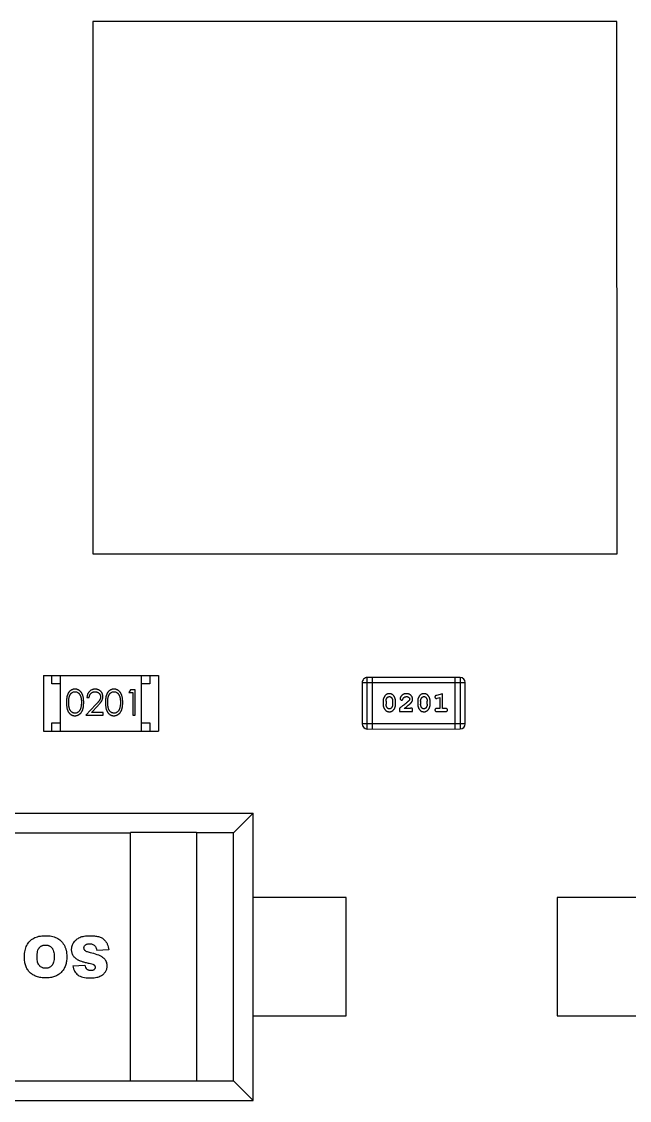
# Model space of a CAD drawing. Header units: millimetres. Extents: x 0 to 297, y 0 to 210.
# Drawn here: x 209.19 to 212.79, y 86.67 to 93.05 of the extents above; entities that cross this region are included whole.
import ezdxf

# ---------------------------------------------------------------- set-up
doc = ezdxf.new("R2010")
doc.units = ezdxf.units.MM
doc.layers.get('0').update_dxf_attribs({"linetype": 'CONTINUOUS'})

msp = doc.modelspace()

# ---------------------------------------------------------------- linework, layer by layer
at = {"color": 7, "linetype": 'Continuous'}
for p, q in [((212.7153, 93.0536), (209.6153, 93.0532)), ((209.6153, 93.0532), (209.6157, 89.9032)), ((212.7157, 89.9036), (212.7153, 93.0536)), ((209.6157, 89.9032), (212.7157, 89.9036)), ((209.3227, 89.1831), (210.0027, 89.1831)), ((209.3227, 89.1831), (209.3227, 88.8531)), ((209.3727, 89.1331), (209.3727, 89.1831)), ((209.4227, 88.8531), (209.4227, 89.1831)), ((209.9027, 88.8531), (209.9027, 89.1831)), ((209.9527, 89.1831), (209.9527, 89.1331)), ((210.0027, 89.1831), (210.0027, 88.8531)), ((211.7872, 89.171), (211.2385, 89.1709)), ((211.2386, 88.8661), (211.2385, 89.1709)), ((211.269, 88.8661), (211.269, 89.1709)), ((211.7567, 89.171), (211.7567, 88.8662)), ((211.7872, 89.171), (211.7872, 88.8662)), ((209.4227, 89.1331), (209.3727, 89.1331)), ((209.8368, 89.0984), (209.828, 89.083)), ((209.8645, 89.0984), (209.8368, 89.0984)), ((209.8645, 88.9484), (209.8645, 89.0984)), ((209.9527, 89.1331), (209.9027, 89.1331)), ((211.208, 89.1404), (211.8176, 89.1405)), ((211.208, 89.1404), (211.2081, 88.8966)), ((211.8177, 88.8967), (211.8176, 89.1405)), ((209.5799, 89.0522), (209.5934, 89.0522)), ((209.828, 89.083), (209.8511, 89.083)), ((209.8511, 89.083), (209.8511, 88.9484)), ((211.3319, 89.0305), (211.3319, 89.0128)), ((211.3492, 89.0303), (211.3492, 89.0131)), ((211.3886, 89.0131), (211.3886, 89.0303)), ((211.4059, 89.0128), (211.4059, 89.0305)), ((211.5365, 89.0306), (211.5365, 89.0128)), ((211.5538, 89.0303), (211.5538, 89.0131)), ((211.5931, 89.0131), (211.5931, 89.0303)), ((211.6104, 89.0128), (211.6104, 89.0306)), ((211.6843, 89.0752), (211.6477, 89.0653)), ((211.652, 89.0479), (211.667, 89.0521)), ((211.667, 89.0521), (211.667, 88.9871)), ((211.6843, 88.9871), (211.6843, 89.0752)), ((209.6323, 89.0105), (209.5742, 88.9484)), ((209.6063, 88.9638), (209.6438, 89.0038)), ((209.6761, 88.9638), (209.6063, 88.9638)), ((209.6761, 88.9484), (209.6761, 88.9638)), ((211.4295, 88.9886), (211.4295, 88.9698)), ((211.4295, 88.9698), (211.5066, 88.9698)), ((211.4924, 88.9871), (211.4562, 88.9871)), ((211.5066, 88.9698), (211.5066, 88.9776)), ((211.667, 88.9871), (211.6497, 88.9871)), ((211.6497, 88.9698), (211.7016, 88.9698)), ((211.7016, 88.9871), (211.6843, 88.9871)), ((209.3727, 88.9031), (209.4227, 88.9031)), ((209.3727, 88.8531), (209.3727, 88.9031)), ((209.5742, 88.9484), (209.6761, 88.9484)), ((209.8511, 88.9484), (209.8645, 88.9484)), ((209.9027, 88.9031), (209.9527, 88.9031)), ((209.9527, 88.9031), (209.9527, 88.8531)), ((211.8177, 88.8967), (211.2081, 88.8966)), ((209.3227, 88.8531), (210.0027, 88.8531)), ((211.2386, 88.8661), (211.7872, 88.8662)), ((207.8625, 88.3675), (210.5625, 88.3678)), ((210.4471, 88.2522), (210.5625, 88.3677)), ((210.5627, 86.6679), (210.5625, 88.3678)), ((207.9779, 88.2519), (209.8378, 88.2522)), ((210.2287, 88.2528), (209.8378, 88.2528)), ((209.838, 86.7832), (209.8378, 88.2522)), ((210.4471, 88.2522), (210.2287, 88.2522)), ((210.2287, 88.2522), (210.2289, 86.7833)), ((210.4473, 86.7833), (210.4471, 88.2522)), ((211.1126, 87.868), (210.5626, 87.8679)), ((211.1126, 87.168), (211.1126, 87.868)), ((212.8626, 87.8682), (212.3626, 87.8681)), ((212.3626, 87.8681), (212.3626, 87.1681)), ((209.7087, 87.5586), (209.6376, 87.5542)), ((209.4973, 87.4648), (209.5677, 87.469)), ((210.5626, 87.1679), (211.1126, 87.168)), ((212.3626, 87.1681), (212.8626, 87.1682)), ((207.9781, 86.783), (210.4473, 86.7833)), ((210.4473, 86.7833), (210.5627, 86.6679)), ((207.8627, 86.6676), (210.5627, 86.6679))]:
    msp.add_line(p, q, dxfattribs=at)
for centre, start, end in [((211.2385, 89.1404), 90.00738, 180.00738), ((211.7872, 89.1405), 0.00738, 90.00738), ((211.2386, 88.8966), 180.00738, 270.00738), ((211.7872, 88.8967), 270.00738, 0.00738)]:
    msp.add_arc(centre, 0.0305, start, end, dxfattribs=at)
for points, knots in [([(209.5089, 89.1022), (209.5077, 89.1022), (209.5054, 89.1021), (209.5019, 89.1017), (209.4986, 89.1011), (209.4953, 89.1001), (209.4921, 89.099), (209.4889, 89.0975), (209.4859, 89.0958), (209.483, 89.0939), (209.4802, 89.0916), (209.4775, 89.0892), (209.475, 89.0865), (209.4727, 89.0835), (209.4706, 89.0803), (209.4685, 89.0769), (209.4667, 89.0731), (209.465, 89.0692), (209.4635, 89.0649), (209.4623, 89.0602), (209.4611, 89.0551), (209.4603, 89.0495), (209.4596, 89.0436), (209.4591, 89.0372), (209.4588, 89.0304), (209.4588, 89.0257), (209.4588, 89.0233)], [0, 0, 0, 0, 0.033742, 0.066533, 0.099153, 0.13154, 0.164087, 0.196563, 0.229707, 0.263315, 0.297504, 0.331686, 0.366482, 0.4021, 0.438958, 0.476748, 0.515985, 0.556589, 0.599519, 0.645765, 0.695487, 0.748721, 0.805687, 0.866754, 0.931405, 1, 1, 1, 1]), ([(209.4722, 89.0234), (209.4722, 89.0254), (209.4722, 89.0293), (209.4725, 89.0349), (209.4728, 89.0402), (209.4734, 89.0451), (209.474, 89.0497), (209.4748, 89.0538), (209.4757, 89.0575), (209.4768, 89.061), (209.478, 89.0641), (209.4794, 89.067), (209.4809, 89.0697), (209.4825, 89.0722), (209.4843, 89.0745), (209.4861, 89.0766), (209.4882, 89.0786), (209.491, 89.0808), (209.4948, 89.0832), (209.4995, 89.0853), (209.5044, 89.0866), (209.5077, 89.0867), (209.5094, 89.0868)], [0, 0, 0, 0, 0.073302, 0.142286, 0.206253, 0.266017, 0.321612, 0.372532, 0.419497, 0.462398, 0.502825, 0.541489, 0.579034, 0.615143, 0.650298, 0.684912, 0.718701, 0.752189, 0.817245, 0.879117, 0.939613, 1, 1, 1, 1]), ([(209.5607, 89.0233), (209.5607, 89.0256), (209.5606, 89.0301), (209.5603, 89.0367), (209.5598, 89.0429), (209.559, 89.0487), (209.5581, 89.0542), (209.5569, 89.0593), (209.5555, 89.0641), (209.5539, 89.0685), (209.5521, 89.0726), (209.5502, 89.0764), (209.5481, 89.08), (209.5458, 89.0833), (209.5434, 89.0863), (209.5408, 89.0891), (209.5381, 89.0916), (209.5352, 89.0938), (209.5323, 89.0958), (209.5292, 89.0975), (209.526, 89.099), (209.5227, 89.1001), (209.5194, 89.1011), (209.516, 89.1017), (209.5125, 89.1021), (209.5101, 89.1022), (209.5089, 89.1022)], [0, 0, 0, 0, 0.065278, 0.127205, 0.186168, 0.241675, 0.294115, 0.343609, 0.390387, 0.434463, 0.476646, 0.517002, 0.555936, 0.593716, 0.630057, 0.665601, 0.700745, 0.734917, 0.768681, 0.802087, 0.834849, 0.867433, 0.900138, 0.932806, 0.966212, 1, 1, 1, 1]), ([(209.5094, 89.0868), (209.511, 89.0867), (209.5143, 89.0866), (209.5191, 89.0853), (209.5238, 89.0832), (209.5275, 89.0808), (209.5304, 89.0786), (209.5325, 89.0765), (209.5344, 89.0743), (209.5362, 89.0718), (209.5379, 89.0691), (209.5395, 89.0662), (209.5409, 89.063), (209.5422, 89.0596), (209.5434, 89.0559), (209.5445, 89.052), (209.5453, 89.0478), (209.546, 89.0434), (209.5465, 89.0388), (209.547, 89.0339), (209.5472, 89.0287), (209.5472, 89.0252), (209.5472, 89.0234)], [0, 0, 0, 0, 0.059689, 0.119507, 0.181075, 0.246162, 0.279894, 0.314468, 0.350403, 0.387474, 0.426147, 0.466624, 0.508745, 0.553328, 0.600058, 0.649177, 0.700552, 0.754894, 0.811825, 0.871514, 0.934319, 1, 1, 1, 1]), ([(209.6288, 89.1022), (209.6272, 89.1022), (209.6239, 89.1021), (209.619, 89.1014), (209.6144, 89.1003), (209.61, 89.0988), (209.6058, 89.0968), (209.6017, 89.0944), (209.5979, 89.0915), (209.5944, 89.0882), (209.5911, 89.0846), (209.5882, 89.0807), (209.5858, 89.0765), (209.5838, 89.0721), (209.5821, 89.0675), (209.581, 89.0626), (209.5802, 89.0575), (209.58, 89.054), (209.5799, 89.0522)], [0, 0, 0, 0, 0.06445, 0.126725, 0.187421, 0.247417, 0.306749, 0.366595, 0.427749, 0.490235, 0.553031, 0.614805, 0.676505, 0.738096, 0.801021, 0.864897, 0.931209, 1, 1, 1, 1]), ([(209.5934, 89.0522), (209.5935, 89.0536), (209.5938, 89.0562), (209.5945, 89.0599), (209.5954, 89.0635), (209.5967, 89.0668), (209.5982, 89.0699), (209.5999, 89.0728), (209.6019, 89.0754), (209.6042, 89.0778), (209.6066, 89.0799), (209.6093, 89.0818), (209.612, 89.0833), (209.615, 89.0846), (209.6181, 89.0856), (209.6213, 89.0863), (209.6247, 89.0867), (209.627, 89.0868), (209.6281, 89.0868)], [0, 0, 0, 0, 0.073648, 0.143686, 0.210962, 0.275557, 0.338064, 0.399311, 0.4594, 0.51934, 0.579024, 0.637809, 0.695959, 0.754122, 0.813113, 0.873453, 0.935561, 1, 1, 1, 1]), ([(209.6281, 89.0868), (209.6293, 89.0868), (209.6315, 89.0868), (209.6347, 89.0863), (209.6378, 89.0856), (209.6408, 89.0846), (209.6436, 89.0834), (209.6463, 89.0818), (209.6489, 89.08), (209.6513, 89.0779), (209.6535, 89.0756), (209.6554, 89.0732), (209.657, 89.0707), (209.6584, 89.068), (209.6594, 89.0653), (209.6601, 89.0624), (209.6606, 89.0595), (209.6607, 89.0575), (209.6607, 89.0564)], [0, 0, 0, 0, 0.068027, 0.133505, 0.19695, 0.26027, 0.322741, 0.384982, 0.448465, 0.513424, 0.578224, 0.640011, 0.700094, 0.760067, 0.819012, 0.877878, 0.938035, 1, 1, 1, 1]), ([(209.6741, 89.0576), (209.6741, 89.0591), (209.674, 89.062), (209.6734, 89.0664), (209.6724, 89.0705), (209.6711, 89.0745), (209.6693, 89.0784), (209.6671, 89.0821), (209.6646, 89.0856), (209.6616, 89.089), (209.6585, 89.0921), (209.6549, 89.0948), (209.6512, 89.0971), (209.6472, 89.099), (209.6429, 89.1004), (209.6384, 89.1015), (209.6337, 89.1021), (209.6305, 89.1022), (209.6288, 89.1022)], [0, 0, 0, 0, 0.06271, 0.123347, 0.183401, 0.242828, 0.302097, 0.36242, 0.423725, 0.487032, 0.550491, 0.612709, 0.674265, 0.73617, 0.799211, 0.863483, 0.930525, 1, 1, 1, 1]), ([(209.7397, 89.1022), (209.7385, 89.1022), (209.7362, 89.1022), (209.7327, 89.1018), (209.7293, 89.1011), (209.726, 89.1002), (209.7228, 89.099), (209.7197, 89.0975), (209.7167, 89.0958), (209.7137, 89.0939), (209.7109, 89.0917), (209.7082, 89.0892), (209.7058, 89.0865), (209.7035, 89.0835), (209.7013, 89.0803), (209.6993, 89.0769), (209.6975, 89.0732), (209.6958, 89.0692), (209.6943, 89.0649), (209.693, 89.0602), (209.6919, 89.0551), (209.6911, 89.0496), (209.6904, 89.0436), (209.6899, 89.0372), (209.6896, 89.0304), (209.6895, 89.0257), (209.6895, 89.0233)], [0, 0, 0, 0, 0.033742, 0.066533, 0.099153, 0.13154, 0.164087, 0.196563, 0.229707, 0.263315, 0.297504, 0.331686, 0.366482, 0.4021, 0.438958, 0.476748, 0.515985, 0.556589, 0.599519, 0.645765, 0.695487, 0.748721, 0.805687, 0.866754, 0.931405, 1, 1, 1, 1]), ([(209.703, 89.0234), (209.703, 89.0254), (209.703, 89.0293), (209.7033, 89.035), (209.7036, 89.0403), (209.7041, 89.0451), (209.7047, 89.0497), (209.7056, 89.0538), (209.7065, 89.0576), (209.7076, 89.061), (209.7088, 89.0641), (209.7102, 89.067), (209.7117, 89.0697), (209.7133, 89.0722), (209.715, 89.0745), (209.7169, 89.0767), (209.7189, 89.0786), (209.7218, 89.0809), (209.7255, 89.0832), (209.7302, 89.0854), (209.7351, 89.0866), (209.7385, 89.0868), (209.7401, 89.0869)], [0, 0, 0, 0, 0.073302, 0.142286, 0.206253, 0.266017, 0.321612, 0.372532, 0.419497, 0.462398, 0.502825, 0.541489, 0.579034, 0.615143, 0.650298, 0.684912, 0.718701, 0.752189, 0.817245, 0.879117, 0.939613, 1, 1, 1, 1]), ([(209.7915, 89.0233), (209.7914, 89.0256), (209.7914, 89.0301), (209.7911, 89.0367), (209.7905, 89.0429), (209.7898, 89.0487), (209.7888, 89.0542), (209.7877, 89.0593), (209.7863, 89.0641), (209.7847, 89.0685), (209.7828, 89.0726), (209.7809, 89.0764), (209.7788, 89.08), (209.7766, 89.0833), (209.7742, 89.0863), (209.7716, 89.0891), (209.7689, 89.0916), (209.766, 89.0939), (209.763, 89.0958), (209.7599, 89.0975), (209.7568, 89.099), (209.7535, 89.1002), (209.7502, 89.1011), (209.7467, 89.1018), (209.7432, 89.1022), (209.7409, 89.1022), (209.7397, 89.1022)], [0, 0, 0, 0, 0.065278, 0.127205, 0.186168, 0.241675, 0.294115, 0.343609, 0.390387, 0.434463, 0.476646, 0.517002, 0.555936, 0.593716, 0.630057, 0.665601, 0.700745, 0.734917, 0.768681, 0.802087, 0.834849, 0.867433, 0.900138, 0.932806, 0.966212, 1, 1, 1, 1]), ([(209.7401, 89.0869), (209.7418, 89.0868), (209.745, 89.0866), (209.7499, 89.0854), (209.7546, 89.0832), (209.7583, 89.0809), (209.7612, 89.0786), (209.7632, 89.0766), (209.7652, 89.0744), (209.767, 89.0719), (209.7687, 89.0692), (209.7702, 89.0662), (209.7717, 89.063), (209.773, 89.0596), (209.7742, 89.0559), (209.7752, 89.052), (209.776, 89.0479), (209.7768, 89.0435), (209.7773, 89.0388), (209.7777, 89.0339), (209.7779, 89.0287), (209.778, 89.0252), (209.778, 89.0234)], [0, 0, 0, 0, 0.059689, 0.119507, 0.181075, 0.246162, 0.279894, 0.314468, 0.350403, 0.387474, 0.426147, 0.466624, 0.508745, 0.553328, 0.600058, 0.649177, 0.700552, 0.754894, 0.811825, 0.871514, 0.934319, 1, 1, 1, 1]), ([(209.4588, 89.0233), (209.4588, 89.0209), (209.4588, 89.0163), (209.4591, 89.0095), (209.4596, 89.0032), (209.4603, 88.9972), (209.4612, 88.9917), (209.4623, 88.9865), (209.4636, 88.9818), (209.4651, 88.9775), (209.4668, 88.9735), (209.4687, 88.9697), (209.4707, 88.9663), (209.4729, 88.9631), (209.4752, 88.9601), (209.4776, 88.9574), (209.4803, 88.9549), (209.4831, 88.9527), (209.486, 88.9508), (209.489, 88.9491), (209.4921, 88.9477), (209.4953, 88.9466), (209.4986, 88.9456), (209.502, 88.945), (209.5054, 88.9446), (209.5077, 88.9445), (209.5089, 88.9445)], [0, 0, 0, 0, 0.068113, 0.132564, 0.193427, 0.250218, 0.303569, 0.353576, 0.400235, 0.443586, 0.484619, 0.524292, 0.56238, 0.599049, 0.63494, 0.669782, 0.704009, 0.737842, 0.771098, 0.803896, 0.836415, 0.868639, 0.900715, 0.933378, 0.966213, 1, 1, 1, 1]), ([(209.5094, 88.9599), (209.5077, 88.96), (209.5044, 88.9601), (209.4995, 88.9614), (209.4948, 88.9635), (209.491, 88.9659), (209.4882, 88.9682), (209.4861, 88.9701), (209.4842, 88.9723), (209.4825, 88.9746), (209.4808, 88.9771), (209.4794, 88.9798), (209.478, 88.9827), (209.4768, 88.9858), (209.4757, 88.9892), (209.4748, 88.993), (209.474, 88.9971), (209.4733, 89.0016), (209.4729, 89.0065), (209.4725, 89.0118), (209.4722, 89.0175), (209.4722, 89.0214), (209.4722, 89.0234)], [0, 0, 0, 0, 0.060034, 0.120278, 0.182348, 0.247919, 0.281641, 0.315701, 0.350322, 0.385703, 0.421819, 0.459196, 0.497866, 0.538301, 0.58121, 0.628183, 0.679403, 0.734699, 0.794074, 0.858416, 0.927049, 1, 1, 1, 1]), ([(209.5089, 88.9445), (209.5101, 88.9445), (209.5125, 88.9446), (209.516, 88.945), (209.5194, 88.9457), (209.5228, 88.9466), (209.526, 88.9478), (209.5293, 88.9493), (209.5323, 88.951), (209.5354, 88.953), (209.5382, 88.9552), (209.541, 88.9578), (209.5436, 88.9606), (209.546, 88.9636), (209.5482, 88.9669), (209.5503, 88.9705), (209.5522, 88.9743), (209.554, 88.9783), (209.5556, 88.9827), (209.5569, 88.9875), (209.5581, 88.9926), (209.5591, 88.998), (209.5598, 89.0038), (209.5603, 89.01), (209.5606, 89.0165), (209.5607, 89.021), (209.5607, 89.0233)], [0, 0, 0, 0, 0.033824, 0.067298, 0.10028, 0.133019, 0.165736, 0.198792, 0.232372, 0.266409, 0.301016, 0.336196, 0.371972, 0.408574, 0.446394, 0.485225, 0.525372, 0.567224, 0.611081, 0.65775, 0.70702, 0.759235, 0.814484, 0.873227, 0.934937, 1, 1, 1, 1]), ([(209.5472, 89.0234), (209.5472, 89.0216), (209.5472, 89.018), (209.5469, 89.0128), (209.5464, 89.0078), (209.5459, 89.003), (209.545, 88.9984), (209.5441, 88.9939), (209.5429, 88.9897), (209.542, 88.987), (209.5416, 88.9857)], [0, 0, 0, 0, 0.141157, 0.277773, 0.409244, 0.535676, 0.657497, 0.775458, 0.889412, 1, 1, 1, 1]), ([(209.6607, 89.0564), (209.6606, 89.0548), (209.6605, 89.0516), (209.6595, 89.0468), (209.6578, 89.0421), (209.6558, 89.0383), (209.6537, 89.0352), (209.6518, 89.0325), (209.6495, 89.0296), (209.6468, 89.0263), (209.6438, 89.0228), (209.6403, 89.0189), (209.6365, 89.0148), (209.6337, 89.0119), (209.6323, 89.0105)], [0, 0, 0, 0, 0.088014, 0.174976, 0.2638, 0.355443, 0.406413, 0.465519, 0.533076, 0.609353, 0.693899, 0.787171, 0.889197, 1, 1, 1, 1]), ([(209.6438, 89.0038), (209.6452, 89.0054), (209.648, 89.0083), (209.652, 89.0127), (209.6555, 89.0168), (209.6587, 89.0207), (209.6616, 89.0243), (209.664, 89.0277), (209.6661, 89.0309), (209.6685, 89.0347), (209.6708, 89.0394), (209.6727, 89.0453), (209.6739, 89.0514), (209.6741, 89.0555), (209.6741, 89.0576)], [0, 0, 0, 0, 0.09953, 0.192079, 0.277712, 0.357454, 0.429648, 0.495771, 0.555538, 0.608657, 0.707578, 0.804328, 0.901298, 1, 1, 1, 1]), ([(209.6895, 89.0233), (209.6895, 89.0209), (209.6896, 89.0163), (209.6899, 89.0095), (209.6904, 89.0032), (209.6911, 88.9972), (209.692, 88.9917), (209.6931, 88.9866), (209.6944, 88.9818), (209.6959, 88.9775), (209.6976, 88.9735), (209.6995, 88.9698), (209.7015, 88.9663), (209.7036, 88.9631), (209.7059, 88.9601), (209.7084, 88.9574), (209.7111, 88.955), (209.7139, 88.9528), (209.7168, 88.9509), (209.7198, 88.9492), (209.7229, 88.9477), (209.7261, 88.9466), (209.7294, 88.9457), (209.7327, 88.945), (209.7362, 88.9446), (209.7385, 88.9446), (209.7397, 88.9445)], [0, 0, 0, 0, 0.068113, 0.132564, 0.193427, 0.250218, 0.303569, 0.353576, 0.400235, 0.443586, 0.484619, 0.524292, 0.56238, 0.599049, 0.63494, 0.669782, 0.704009, 0.737842, 0.771098, 0.803896, 0.836415, 0.868639, 0.900715, 0.933378, 0.966213, 1, 1, 1, 1]), ([(209.7401, 88.9599), (209.7385, 88.96), (209.7352, 88.9602), (209.7303, 88.9615), (209.7256, 88.9636), (209.7218, 88.9659), (209.719, 88.9682), (209.7169, 88.9702), (209.715, 88.9723), (209.7132, 88.9746), (209.7116, 88.9771), (209.7101, 88.9798), (209.7088, 88.9827), (209.7075, 88.9858), (209.7064, 88.9893), (209.7055, 88.993), (209.7048, 88.9972), (209.7041, 89.0017), (209.7036, 89.0066), (209.7033, 89.0118), (209.703, 89.0175), (209.703, 89.0214), (209.703, 89.0234)], [0, 0, 0, 0, 0.060034, 0.120278, 0.182348, 0.247919, 0.281641, 0.315701, 0.350322, 0.385703, 0.421819, 0.459196, 0.497866, 0.538301, 0.58121, 0.628183, 0.679403, 0.734699, 0.794074, 0.858416, 0.927049, 1, 1, 1, 1]), ([(209.7397, 88.9445), (209.7409, 88.9446), (209.7433, 88.9446), (209.7468, 88.9451), (209.7502, 88.9457), (209.7536, 88.9466), (209.7568, 88.9479), (209.76, 88.9493), (209.7631, 88.951), (209.7661, 88.953), (209.769, 88.9553), (209.7717, 88.9578), (209.7743, 88.9606), (209.7767, 88.9636), (209.779, 88.9669), (209.7811, 88.9705), (209.783, 88.9743), (209.7848, 88.9784), (209.7864, 88.9828), (209.7877, 88.9875), (209.7889, 88.9926), (209.7898, 88.998), (209.7905, 89.0039), (209.7911, 89.01), (209.7914, 89.0166), (209.7914, 89.021), (209.7915, 89.0233)], [0, 0, 0, 0, 0.033824, 0.067298, 0.10028, 0.133019, 0.165736, 0.198792, 0.232372, 0.266409, 0.301016, 0.336196, 0.371972, 0.408574, 0.446394, 0.485225, 0.525372, 0.567224, 0.611081, 0.65775, 0.70702, 0.759235, 0.814484, 0.873227, 0.934937, 1, 1, 1, 1]), ([(209.778, 89.0234), (209.778, 89.0216), (209.7779, 89.018), (209.7777, 89.0128), (209.7772, 89.0078), (209.7766, 89.003), (209.7758, 88.9984), (209.7749, 88.994), (209.7737, 88.9897), (209.7728, 88.987), (209.7723, 88.9857)], [0, 0, 0, 0, 0.141157, 0.277773, 0.409244, 0.535676, 0.657497, 0.775458, 0.889412, 1, 1, 1, 1]), ([(211.3687, 89.0752), (211.3673, 89.0751), (211.3645, 89.075), (211.3604, 89.0743), (211.3566, 89.0732), (211.353, 89.0716), (211.3497, 89.0696), (211.3466, 89.067), (211.3439, 89.0641), (211.3414, 89.0607), (211.3392, 89.0571), (211.3373, 89.0534), (211.3356, 89.0497), (211.3343, 89.0459), (211.3332, 89.0421), (211.3325, 89.0383), (211.332, 89.0344), (211.332, 89.0318), (211.3319, 89.0305)], [0, 0, 0, 0, 0.06692, 0.130834, 0.19258, 0.252759, 0.312631, 0.373411, 0.436359, 0.501894, 0.568244, 0.632472, 0.69556, 0.757163, 0.818592, 0.878885, 0.939235, 1, 1, 1, 1]), ([(211.3492, 89.0303), (211.3493, 89.0313), (211.3493, 89.0334), (211.3496, 89.0365), (211.3502, 89.0394), (211.351, 89.0422), (211.352, 89.0449), (211.3533, 89.0474), (211.3548, 89.0498), (211.3559, 89.0513), (211.3565, 89.052)], [0, 0, 0, 0, 0.135446, 0.266257, 0.393419, 0.517936, 0.639137, 0.758785, 0.879345, 1, 1, 1, 1]), ([(211.3565, 89.052), (211.3569, 89.0525), (211.3577, 89.0534), (211.359, 89.0546), (211.3604, 89.0556), (211.362, 89.0564), (211.3636, 89.0571), (211.3653, 89.0575), (211.367, 89.0578), (211.3682, 89.0578), (211.3689, 89.0578)], [0, 0, 0, 0, 0.13042, 0.256046, 0.378133, 0.498725, 0.620452, 0.742761, 0.869406, 1, 1, 1, 1]), ([(211.4059, 89.0305), (211.4059, 89.0316), (211.4058, 89.0338), (211.4055, 89.0369), (211.405, 89.0401), (211.4043, 89.0432), (211.4034, 89.0462), (211.4023, 89.0492), (211.401, 89.0522), (211.3995, 89.0551), (211.3979, 89.0578), (211.3963, 89.0604), (211.3946, 89.0627), (211.3929, 89.0648), (211.3912, 89.0667), (211.3895, 89.0683), (211.3878, 89.0697), (211.3854, 89.0713), (211.3822, 89.0729), (211.3781, 89.0742), (211.3735, 89.075), (211.3704, 89.0751), (211.3687, 89.0752)], [0, 0, 0, 0, 0.049855, 0.099516, 0.148482, 0.19758, 0.246804, 0.296268, 0.346517, 0.397047, 0.446826, 0.49336, 0.537801, 0.579207, 0.617974, 0.654833, 0.689171, 0.722088, 0.786392, 0.853518, 0.924186, 1, 1, 1, 1]), ([(211.3689, 89.0578), (211.3695, 89.0578), (211.3707, 89.0578), (211.3725, 89.0576), (211.3742, 89.0572), (211.3758, 89.0566), (211.3773, 89.0558), (211.3786, 89.0549), (211.3799, 89.0538), (211.3806, 89.053), (211.381, 89.0526)], [0, 0, 0, 0, 0.138115, 0.270177, 0.397547, 0.520057, 0.63869, 0.757499, 0.878226, 1, 1, 1, 1]), ([(211.381, 89.0526), (211.3816, 89.0518), (211.3828, 89.0502), (211.3844, 89.0476), (211.3857, 89.045), (211.3867, 89.0422), (211.3876, 89.0394), (211.3881, 89.0364), (211.3885, 89.0334), (211.3885, 89.0313), (211.3886, 89.0303)], [0, 0, 0, 0, 0.125331, 0.248948, 0.371201, 0.494032, 0.616811, 0.742104, 0.868849, 1, 1, 1, 1]), ([(211.4845, 89.0336), (211.484, 89.0332), (211.4831, 89.0322), (211.4815, 89.0306), (211.4796, 89.0289), (211.4774, 89.027), (211.475, 89.0248), (211.4722, 89.0225), (211.4692, 89.02), (211.4659, 89.0173), (211.4623, 89.0144), (211.4585, 89.0113), (211.4543, 89.008), (211.4499, 89.0045), (211.4452, 89.0008), (211.4402, 88.9969), (211.4349, 88.9928), (211.4313, 88.9901), (211.4295, 88.9886)], [0, 0, 0, 0, 0.026647, 0.057942, 0.094152, 0.134806, 0.180631, 0.231142, 0.286385, 0.346321, 0.411439, 0.481035, 0.555329, 0.634592, 0.718826, 0.807759, 0.901393, 1, 1, 1, 1]), ([(211.4699, 89.0752), (211.4682, 89.0751), (211.4648, 89.075), (211.4599, 89.0741), (211.4551, 89.0727), (211.4507, 89.0707), (211.4465, 89.0683), (211.4429, 89.0654), (211.4397, 89.0622), (211.4372, 89.0586), (211.4352, 89.055), (211.4338, 89.0517), (211.4328, 89.0487), (211.4327, 89.0467), (211.4326, 89.0458)], [0, 0, 0, 0, 0.098286, 0.193983, 0.289056, 0.384352, 0.477435, 0.566197, 0.652355, 0.737986, 0.818188, 0.887401, 0.94802, 1, 1, 1, 1]), ([(211.4326, 89.0458), (211.4327, 89.0453), (211.4327, 89.0442), (211.4332, 89.0427), (211.4341, 89.0412), (211.4352, 89.0399), (211.4366, 89.0388), (211.4381, 89.038), (211.4397, 89.0375), (211.4409, 89.0374), (211.4414, 89.0374)], [0, 0, 0, 0, 0.120856, 0.239483, 0.360995, 0.490166, 0.620982, 0.746416, 0.870253, 1, 1, 1, 1]), ([(211.4414, 89.0374), (211.4419, 89.0374), (211.4429, 89.0375), (211.4443, 89.0377), (211.4455, 89.0382), (211.4466, 89.0389), (211.4477, 89.0398), (211.4485, 89.041), (211.4493, 89.0424), (211.4497, 89.0434), (211.4499, 89.044)], [0, 0, 0, 0, 0.127347, 0.246131, 0.359406, 0.470543, 0.586092, 0.711469, 0.847022, 1, 1, 1, 1]), ([(211.4499, 89.044), (211.4502, 89.0449), (211.4508, 89.0466), (211.4521, 89.0489), (211.4533, 89.0509), (211.4544, 89.052), (211.4549, 89.0525)], [0, 0, 0, 0, 0.285518, 0.544185, 0.781367, 1, 1, 1, 1]), ([(211.4549, 89.0525), (211.4554, 89.0529), (211.4564, 89.0538), (211.458, 89.0549), (211.4598, 89.0558), (211.4616, 89.0565), (211.4635, 89.0571), (211.4655, 89.0575), (211.4676, 89.0578), (211.469, 89.0579), (211.4698, 89.0579)], [0, 0, 0, 0, 0.121873, 0.243139, 0.363336, 0.485133, 0.607572, 0.734701, 0.864814, 1, 1, 1, 1]), ([(211.4698, 89.0579), (211.4712, 89.0578), (211.4739, 89.0577), (211.4777, 89.0569), (211.4811, 89.0555), (211.4839, 89.0536), (211.4863, 89.0513), (211.488, 89.0488), (211.489, 89.0461), (211.4892, 89.0443), (211.4893, 89.0433)], [0, 0, 0, 0, 0.156344, 0.299348, 0.4327, 0.561, 0.682299, 0.791883, 0.89611, 1, 1, 1, 1]), ([(211.5066, 89.0424), (211.5065, 89.0435), (211.5064, 89.0457), (211.506, 89.049), (211.5052, 89.0521), (211.504, 89.055), (211.5026, 89.0579), (211.5008, 89.0606), (211.4987, 89.0632), (211.4963, 89.0656), (211.4936, 89.0679), (211.4908, 89.0698), (211.4877, 89.0715), (211.4845, 89.0729), (211.4811, 89.0739), (211.4775, 89.0746), (211.4738, 89.0751), (211.4712, 89.0751), (211.4699, 89.0752)], [0, 0, 0, 0, 0.060981, 0.120256, 0.178148, 0.236115, 0.293993, 0.352864, 0.413358, 0.476056, 0.539296, 0.602396, 0.665116, 0.728325, 0.792919, 0.859317, 0.928302, 1, 1, 1, 1]), ([(211.4893, 89.0433), (211.4892, 89.0425), (211.4891, 89.0409), (211.4881, 89.0385), (211.4866, 89.036), (211.4852, 89.0344), (211.4845, 89.0336)], [0, 0, 0, 0, 0.212836, 0.442809, 0.70317, 1, 1, 1, 1]), ([(211.4898, 89.0141), (211.4907, 89.0149), (211.4924, 89.0164), (211.4947, 89.0186), (211.4969, 89.0207), (211.4987, 89.0227), (211.5003, 89.0246), (211.5017, 89.0263), (211.5028, 89.028), (211.5039, 89.03), (211.505, 89.0326), (211.5059, 89.0357), (211.5065, 89.039), (211.5065, 89.0413), (211.5066, 89.0424)], [0, 0, 0, 0, 0.103002, 0.197728, 0.285279, 0.365235, 0.437224, 0.502446, 0.560545, 0.611446, 0.707576, 0.80349, 0.900532, 1, 1, 1, 1]), ([(211.5732, 89.0752), (211.5718, 89.0751), (211.569, 89.0751), (211.5649, 89.0744), (211.5611, 89.0732), (211.5575, 89.0716), (211.5542, 89.0696), (211.5512, 89.0671), (211.5484, 89.0641), (211.5459, 89.0607), (211.5437, 89.0571), (211.5418, 89.0534), (211.5401, 89.0497), (211.5388, 89.046), (211.5377, 89.0422), (211.537, 89.0383), (211.5365, 89.0345), (211.5365, 89.0319), (211.5365, 89.0306)], [0, 0, 0, 0, 0.06692, 0.130834, 0.19258, 0.252759, 0.312631, 0.373411, 0.436359, 0.501894, 0.568244, 0.632472, 0.69556, 0.757163, 0.818592, 0.878885, 0.939235, 1, 1, 1, 1]), ([(211.5538, 89.0303), (211.5538, 89.0313), (211.5538, 89.0334), (211.5542, 89.0365), (211.5547, 89.0394), (211.5555, 89.0422), (211.5565, 89.0449), (211.5578, 89.0474), (211.5593, 89.0498), (211.5604, 89.0513), (211.561, 89.0521)], [0, 0, 0, 0, 0.135446, 0.266257, 0.393419, 0.517936, 0.639137, 0.758785, 0.879345, 1, 1, 1, 1]), ([(211.561, 89.0521), (211.5614, 89.0525), (211.5622, 89.0534), (211.5636, 89.0546), (211.565, 89.0556), (211.5665, 89.0565), (211.5681, 89.0571), (211.5698, 89.0575), (211.5715, 89.0578), (211.5728, 89.0579), (211.5734, 89.0579)], [0, 0, 0, 0, 0.13042, 0.256046, 0.378133, 0.498725, 0.620452, 0.742761, 0.869406, 1, 1, 1, 1]), ([(211.6104, 89.0306), (211.6104, 89.0316), (211.6103, 89.0338), (211.61, 89.037), (211.6095, 89.0401), (211.6088, 89.0432), (211.6079, 89.0463), (211.6068, 89.0493), (211.6055, 89.0522), (211.604, 89.0551), (211.6024, 89.0579), (211.6008, 89.0604), (211.5991, 89.0627), (211.5974, 89.0648), (211.5957, 89.0667), (211.594, 89.0683), (211.5923, 89.0698), (211.5899, 89.0713), (211.5867, 89.0729), (211.5826, 89.0742), (211.578, 89.075), (211.5749, 89.0751), (211.5732, 89.0752)], [0, 0, 0, 0, 0.049855, 0.099516, 0.148482, 0.19758, 0.246804, 0.296268, 0.346517, 0.397047, 0.446826, 0.49336, 0.537801, 0.579207, 0.617974, 0.654833, 0.689171, 0.722088, 0.786392, 0.853518, 0.924186, 1, 1, 1, 1]), ([(211.5734, 89.0579), (211.574, 89.0579), (211.5752, 89.0578), (211.577, 89.0576), (211.5787, 89.0572), (211.5803, 89.0566), (211.5818, 89.0558), (211.5832, 89.0549), (211.5844, 89.0538), (211.5851, 89.053), (211.5855, 89.0526)], [0, 0, 0, 0, 0.138115, 0.270177, 0.397547, 0.520057, 0.63869, 0.757499, 0.878226, 1, 1, 1, 1]), ([(211.5855, 89.0526), (211.5861, 89.0518), (211.5873, 89.0502), (211.5889, 89.0477), (211.5902, 89.045), (211.5912, 89.0423), (211.5921, 89.0394), (211.5927, 89.0365), (211.593, 89.0334), (211.5931, 89.0313), (211.5931, 89.0303)], [0, 0, 0, 0, 0.125331, 0.248948, 0.371201, 0.494032, 0.616811, 0.742104, 0.868849, 1, 1, 1, 1]), ([(211.6477, 89.0653), (211.6469, 89.065), (211.6453, 89.0646), (211.6432, 89.0637), (211.6416, 89.0628), (211.6404, 89.0618), (211.6396, 89.0606), (211.6391, 89.0593), (211.6387, 89.0578), (211.6387, 89.0567), (211.6387, 89.0561)], [0, 0, 0, 0, 0.187321, 0.344927, 0.475328, 0.579604, 0.674244, 0.773631, 0.882025, 1, 1, 1, 1]), ([(211.6387, 89.0561), (211.6387, 89.0555), (211.6388, 89.0543), (211.6392, 89.0525), (211.64, 89.0509), (211.641, 89.0495), (211.6422, 89.0484), (211.6436, 89.0475), (211.645, 89.047), (211.6461, 89.0469), (211.6466, 89.0469)], [0, 0, 0, 0, 0.138815, 0.27042, 0.39836, 0.52875, 0.654955, 0.771147, 0.884581, 1, 1, 1, 1]), ([(211.6466, 89.0469), (211.6469, 89.0469), (211.6477, 89.0469), (211.6489, 89.0471), (211.6504, 89.0475), (211.6514, 89.0478), (211.652, 89.0479)], [0, 0, 0, 0, 0.183151, 0.413144, 0.682305, 1, 1, 1, 1]), ([(209.5416, 88.9857), (209.5412, 88.9846), (209.5404, 88.9826), (209.5391, 88.9796), (209.5376, 88.9769), (209.536, 88.9744), (209.5343, 88.9721), (209.5324, 88.9699), (209.5304, 88.968), (209.5276, 88.9658), (209.5239, 88.9634), (209.5192, 88.9614), (209.5144, 88.9601), (209.511, 88.96), (209.5094, 88.9599)], [0, 0, 0, 0, 0.075949, 0.148549, 0.218996, 0.286119, 0.351826, 0.416074, 0.478265, 0.540325, 0.660405, 0.774606, 0.887187, 1, 1, 1, 1]), ([(209.7723, 88.9857), (209.7719, 88.9846), (209.7712, 88.9826), (209.7698, 88.9797), (209.7684, 88.9769), (209.7668, 88.9744), (209.765, 88.9721), (209.7632, 88.97), (209.7612, 88.968), (209.7584, 88.9658), (209.7547, 88.9634), (209.75, 88.9615), (209.7451, 88.9601), (209.7418, 88.96), (209.7401, 88.9599)], [0, 0, 0, 0, 0.075949, 0.148549, 0.218996, 0.286119, 0.351826, 0.416074, 0.478265, 0.540325, 0.660405, 0.774606, 0.887187, 1, 1, 1, 1]), ([(211.3319, 89.0128), (211.332, 89.0117), (211.332, 89.0096), (211.3323, 89.0064), (211.3328, 89.0033), (211.3335, 89.0002), (211.3344, 88.9971), (211.3355, 88.9942), (211.3368, 88.9912), (211.3382, 88.9883), (211.3398, 88.9856), (211.3414, 88.983), (211.3431, 88.9807), (211.3447, 88.9786), (211.3464, 88.9768), (211.3481, 88.9751), (211.3499, 88.9737), (211.3522, 88.9721), (211.3554, 88.9705), (211.3596, 88.9691), (211.3642, 88.9683), (211.3673, 88.9682), (211.369, 88.9682)], [0, 0, 0, 0, 0.049886, 0.09882, 0.148132, 0.19689, 0.246038, 0.295176, 0.345305, 0.395692, 0.445312, 0.491875, 0.535813, 0.577009, 0.616081, 0.652689, 0.687585, 0.720206, 0.785062, 0.85223, 0.923759, 1, 1, 1, 1]), ([(211.3569, 88.9908), (211.3563, 88.9916), (211.3551, 88.9931), (211.3535, 88.9957), (211.3522, 88.9983), (211.3511, 89.0011), (211.3503, 89.0039), (211.3497, 89.0069), (211.3493, 89.0099), (211.3493, 89.012), (211.3492, 89.0131)], [0, 0, 0, 0, 0.124927, 0.248361, 0.370889, 0.492583, 0.61616, 0.741472, 0.869044, 1, 1, 1, 1]), ([(211.369, 88.9855), (211.3684, 88.9855), (211.3672, 88.9855), (211.3653, 88.9858), (211.3636, 88.9862), (211.3621, 88.9868), (211.3606, 88.9875), (211.3592, 88.9884), (211.358, 88.9895), (211.3573, 88.9903), (211.3569, 88.9908)], [0, 0, 0, 0, 0.139844, 0.271849, 0.399162, 0.521619, 0.6402, 0.758957, 0.87828, 1, 1, 1, 1]), ([(211.369, 88.9682), (211.3704, 88.9682), (211.3733, 88.9683), (211.3773, 88.969), (211.3812, 88.9701), (211.3848, 88.9717), (211.3881, 88.9737), (211.3911, 88.9763), (211.3939, 88.9792), (211.3964, 88.9826), (211.3986, 88.9862), (211.4005, 88.9899), (211.4022, 88.9936), (211.4035, 88.9973), (211.4046, 89.0012), (211.4053, 89.005), (211.4058, 89.0089), (211.4059, 89.0115), (211.4059, 89.0128)], [0, 0, 0, 0, 0.067217, 0.131051, 0.19272, 0.252824, 0.312745, 0.373449, 0.436041, 0.501494, 0.567761, 0.632087, 0.695096, 0.757109, 0.817993, 0.878657, 0.939311, 1, 1, 1, 1]), ([(211.3813, 88.9913), (211.3809, 88.9908), (211.3801, 88.9899), (211.3788, 88.9887), (211.3774, 88.9877), (211.3759, 88.9869), (211.3743, 88.9863), (211.3726, 88.9858), (211.3709, 88.9855), (211.3697, 88.9855), (211.369, 88.9855)], [0, 0, 0, 0, 0.129853, 0.25607, 0.380154, 0.49978, 0.62208, 0.743277, 0.868791, 1, 1, 1, 1]), ([(211.3886, 89.0131), (211.3885, 89.012), (211.3885, 89.0099), (211.3882, 89.0069), (211.3876, 89.0039), (211.3868, 89.0011), (211.3858, 88.9985), (211.3845, 88.9959), (211.3831, 88.9935), (211.3819, 88.992), (211.3813, 88.9913)], [0, 0, 0, 0, 0.135449, 0.266263, 0.393429, 0.516942, 0.639128, 0.758779, 0.879341, 1, 1, 1, 1]), ([(211.4562, 88.9871), (211.4582, 88.9886), (211.4621, 88.9916), (211.4675, 88.9959), (211.4725, 88.9999), (211.4769, 89.0034), (211.4809, 89.0066), (211.4843, 89.0095), (211.4872, 89.0119), (211.489, 89.0134), (211.4898, 89.0141)], [0, 0, 0, 0, 0.176662, 0.337826, 0.484741, 0.617764, 0.73494, 0.837793, 0.926412, 1, 1, 1, 1]), ([(211.4979, 88.9902), (211.4975, 88.9902), (211.4965, 88.9901), (211.4951, 88.9894), (211.4937, 88.9884), (211.4929, 88.9875), (211.4924, 88.9871)], [0, 0, 0, 0, 0.20611, 0.432681, 0.695597, 1, 1, 1, 1]), ([(211.5066, 88.9776), (211.5065, 88.9787), (211.5065, 88.9807), (211.5061, 88.9834), (211.5054, 88.9856), (211.5043, 88.9874), (211.503, 88.9887), (211.5015, 88.9896), (211.4998, 88.9901), (211.4985, 88.9902), (211.4979, 88.9902)], [0, 0, 0, 0, 0.1844, 0.34094, 0.473574, 0.586824, 0.690029, 0.789175, 0.890445, 1, 1, 1, 1]), ([(211.5365, 89.0128), (211.5365, 89.0117), (211.5365, 89.0096), (211.5368, 89.0064), (211.5373, 89.0033), (211.538, 89.0002), (211.5389, 88.9972), (211.54, 88.9942), (211.5413, 88.9912), (211.5427, 88.9883), (211.5443, 88.9856), (211.5459, 88.9831), (211.5476, 88.9807), (211.5492, 88.9786), (211.5509, 88.9768), (211.5526, 88.9751), (211.5544, 88.9737), (211.5567, 88.9721), (211.5599, 88.9705), (211.5641, 88.9692), (211.5687, 88.9683), (211.5719, 88.9683), (211.5735, 88.9682)], [0, 0, 0, 0, 0.049886, 0.09882, 0.148132, 0.19689, 0.246038, 0.295176, 0.345305, 0.395692, 0.445312, 0.491875, 0.535813, 0.577009, 0.616081, 0.652689, 0.687585, 0.720206, 0.785062, 0.85223, 0.923759, 1, 1, 1, 1]), ([(211.5614, 88.9908), (211.5608, 88.9916), (211.5596, 88.9932), (211.558, 88.9957), (211.5567, 88.9983), (211.5556, 89.0011), (211.5548, 89.0039), (211.5542, 89.0069), (211.5538, 89.01), (211.5538, 89.012), (211.5538, 89.0131)], [0, 0, 0, 0, 0.124927, 0.248361, 0.370889, 0.492583, 0.61616, 0.741472, 0.869044, 1, 1, 1, 1]), ([(211.5735, 88.9855), (211.5729, 88.9855), (211.5717, 88.9855), (211.5699, 88.9858), (211.5682, 88.9862), (211.5666, 88.9868), (211.5651, 88.9875), (211.5637, 88.9885), (211.5625, 88.9895), (211.5618, 88.9904), (211.5614, 88.9908)], [0, 0, 0, 0, 0.139844, 0.271849, 0.399162, 0.521619, 0.6402, 0.758957, 0.87828, 1, 1, 1, 1]), ([(211.5735, 88.9682), (211.5749, 88.9682), (211.5778, 88.9683), (211.5819, 88.969), (211.5857, 88.9701), (211.5893, 88.9717), (211.5926, 88.9738), (211.5956, 88.9763), (211.5984, 88.9792), (211.6009, 88.9826), (211.6031, 88.9862), (211.605, 88.9899), (211.6067, 88.9936), (211.6081, 88.9974), (211.6091, 89.0012), (211.6099, 89.005), (211.6103, 89.0089), (211.6104, 89.0115), (211.6104, 89.0128)], [0, 0, 0, 0, 0.067217, 0.131051, 0.19272, 0.252824, 0.312745, 0.373449, 0.436041, 0.501494, 0.567761, 0.632087, 0.695096, 0.757109, 0.817993, 0.878657, 0.939311, 1, 1, 1, 1]), ([(211.5858, 88.9913), (211.5854, 88.9908), (211.5847, 88.9899), (211.5833, 88.9888), (211.5819, 88.9878), (211.5804, 88.9869), (211.5788, 88.9863), (211.5771, 88.9858), (211.5754, 88.9856), (211.5742, 88.9855), (211.5735, 88.9855)], [0, 0, 0, 0, 0.129853, 0.25607, 0.380154, 0.49978, 0.62208, 0.743277, 0.868791, 1, 1, 1, 1]), ([(211.5931, 89.0131), (211.5931, 89.012), (211.593, 89.01), (211.5927, 89.0069), (211.5921, 89.004), (211.5913, 89.0012), (211.5903, 88.9985), (211.589, 88.996), (211.5876, 88.9935), (211.5864, 88.9921), (211.5858, 88.9913)], [0, 0, 0, 0, 0.135449, 0.266263, 0.393429, 0.516942, 0.639128, 0.758779, 0.879341, 1, 1, 1, 1]), ([(211.6497, 88.9871), (211.6488, 88.9871), (211.6471, 88.987), (211.6448, 88.9866), (211.6429, 88.9858), (211.6413, 88.9847), (211.6402, 88.9834), (211.6393, 88.9819), (211.6388, 88.9802), (211.6387, 88.979), (211.6387, 88.9784)], [0, 0, 0, 0, 0.169102, 0.317658, 0.446239, 0.563118, 0.671828, 0.776546, 0.884858, 1, 1, 1, 1]), ([(211.6387, 88.9784), (211.6387, 88.9778), (211.6388, 88.9766), (211.6393, 88.975), (211.6401, 88.9735), (211.6413, 88.9721), (211.6429, 88.971), (211.6448, 88.9703), (211.6471, 88.9698), (211.6488, 88.9698), (211.6497, 88.9698)], [0, 0, 0, 0, 0.115051, 0.223278, 0.329269, 0.437893, 0.554681, 0.682591, 0.83103, 1, 1, 1, 1]), ([(211.7127, 88.9784), (211.7126, 88.9791), (211.7126, 88.9802), (211.7121, 88.9819), (211.7112, 88.9834), (211.71, 88.9847), (211.7085, 88.9858), (211.7065, 88.9866), (211.7042, 88.987), (211.7025, 88.9871), (211.7016, 88.9871)], [0, 0, 0, 0, 0.11517, 0.223509, 0.328254, 0.438012, 0.553651, 0.682263, 0.830856, 1, 1, 1, 1]), ([(211.7016, 88.9698), (211.7025, 88.9698), (211.7042, 88.9699), (211.7065, 88.9703), (211.7085, 88.971), (211.71, 88.9721), (211.7112, 88.9735), (211.712, 88.975), (211.7126, 88.9767), (211.7126, 88.9778), (211.7127, 88.9784)], [0, 0, 0, 0, 0.169012, 0.317488, 0.445429, 0.560977, 0.67065, 0.776666, 0.88492, 1, 1, 1, 1]), ([(209.2098, 87.5185), (209.2099, 87.5321), (209.2118, 87.5507), (209.2177, 87.5718), (209.2239, 87.5859), (209.2319, 87.5986), (209.2445, 87.6137), (209.2603, 87.6259), (209.2794, 87.6346), (209.3008, 87.6409), (209.3192, 87.6428), (209.3327, 87.6428)], [0, 0, 0, 0, 0.163754, 0.245632, 0.327509, 0.41157, 0.495632, 0.663754, 0.747816, 0.831877, 1, 1, 1, 1]), ([(209.3327, 87.6428), (209.3464, 87.6428), (209.3652, 87.6412), (209.3867, 87.6358), (209.4009, 87.6302), (209.4136, 87.6227), (209.4252, 87.6133), (209.4354, 87.6021), (209.4445, 87.5889), (209.4519, 87.574), (209.4588, 87.5516), (209.4609, 87.5321), (209.4609, 87.5179)], [0, 0, 0, 0, 0.166314, 0.24947, 0.332627, 0.415784, 0.498941, 0.582098, 0.665255, 0.748941, 0.832627, 1, 1, 1, 1]), ([(209.6, 87.4759), (209.5918, 87.4776), (209.5766, 87.4811), (209.5573, 87.4864), (209.5442, 87.491), (209.5354, 87.4946), (209.5298, 87.4973), (209.5247, 87.5001), (209.5183, 87.5041), (209.5113, 87.5094), (209.5043, 87.5164), (209.4987, 87.5241), (209.4946, 87.5324), (209.4915, 87.5411), (209.4897, 87.5502), (209.4892, 87.5586), (209.4894, 87.5658), (209.4902, 87.5733), (209.4922, 87.5824), (209.4963, 87.5929), (209.5019, 87.603), (209.509, 87.6123), (209.5174, 87.6203), (209.527, 87.6272), (209.5379, 87.6329), (209.5501, 87.6373), (209.5685, 87.6415), (209.5846, 87.6428), (209.5964, 87.6428)], [0, 0, 0, 0, 0.038214, 0.076425, 0.114635, 0.133741, 0.152846, 0.172125, 0.191403, 0.22996, 0.268517, 0.307075, 0.345207, 0.38334, 0.421473, 0.459606, 0.481928, 0.504249, 0.548893, 0.593536, 0.63818, 0.683209, 0.728238, 0.773267, 0.818297, 0.863722, 0.909148, 1, 1, 1, 1]), ([(209.5964, 87.6428), (209.6067, 87.6428), (209.6256, 87.6418), (209.6493, 87.6374), (209.6652, 87.6312), (209.6755, 87.6248), (209.6819, 87.6192), (209.6875, 87.613), (209.6941, 87.6043), (209.7008, 87.5923), (209.7062, 87.5764), (209.7081, 87.5647), (209.7087, 87.5586)], [0, 0, 0, 0, 0.124682, 0.249364, 0.374046, 0.436387, 0.498728, 0.561387, 0.624046, 0.749364, 0.874682, 1, 1, 1, 1]), ([(209.2847, 87.5154), (209.2847, 87.5222), (209.2853, 87.5346), (209.2877, 87.5503), (209.2912, 87.5607), (209.2947, 87.5674), (209.2978, 87.5717), (209.3013, 87.5753), (209.3052, 87.5784), (209.3093, 87.5811), (209.3138, 87.5833), (209.3187, 87.585), (209.3238, 87.5863), (209.3284, 87.5869), (209.3323, 87.5871), (209.3352, 87.5872), (209.3382, 87.5871), (209.3419, 87.5869), (209.3464, 87.5863), (209.3515, 87.5851), (209.3579, 87.5828), (209.3637, 87.5795), (209.3688, 87.5751), (209.3724, 87.5713), (209.3756, 87.567), (209.3792, 87.5603), (209.3828, 87.5504), (209.3853, 87.536), (209.3859, 87.5247), (209.3859, 87.5186)], [0, 0, 0, 0, 0.063337, 0.126675, 0.190013, 0.221682, 0.253351, 0.285081, 0.316811, 0.348541, 0.380271, 0.412001, 0.443732, 0.475462, 0.491327, 0.507192, 0.522581, 0.53797, 0.568749, 0.599527, 0.630305, 0.691862, 0.72264, 0.753418, 0.784241, 0.815064, 0.876709, 0.938355, 1, 1, 1, 1]), ([(209.6085, 87.5394), (209.6034, 87.5405), (209.5943, 87.5428), (209.5834, 87.5462), (209.5766, 87.5492), (209.5725, 87.5516), (209.5702, 87.5534), (209.5683, 87.5553), (209.5661, 87.5579), (209.564, 87.5613), (209.5624, 87.5657), (209.5619, 87.5704), (209.5624, 87.5752), (209.564, 87.5797), (209.5667, 87.5839), (209.5705, 87.5878), (209.5753, 87.5911), (209.581, 87.5934), (209.5865, 87.5946), (209.5913, 87.595), (209.5957, 87.5952), (209.6005, 87.595), (209.604, 87.5945), (209.6058, 87.5941), (209.6061, 87.5941)], [0, 0, 0, 0, 0.054145, 0.108289, 0.162434, 0.189507, 0.216579, 0.244509, 0.272439, 0.328299, 0.384158, 0.440018, 0.498743, 0.557467, 0.616191, 0.674916, 0.734592, 0.794269, 0.853945, 0.883783, 0.913621, 0.953857, 0.994094, 1, 1, 1, 1]), ([(209.6061, 87.5941), (209.609, 87.5935), (209.6147, 87.5917), (209.6221, 87.5872), (209.6277, 87.5817), (209.6316, 87.5757), (209.6351, 87.5676), (209.6368, 87.56), (209.6376, 87.5542)], [0, 0, 0, 0, 0.173223, 0.360168, 0.547112, 0.660334, 0.773556, 1, 1, 1, 1]), ([(209.4609, 87.5179), (209.4609, 87.5081), (209.4595, 87.4895), (209.4533, 87.4649), (209.4447, 87.447), (209.4358, 87.4343), (209.4281, 87.4256), (209.4194, 87.4179), (209.4068, 87.4089), (209.3925, 87.402), (209.3766, 87.3972), (209.3638, 87.3946), (209.3525, 87.3934), (209.3431, 87.3928), (209.3357, 87.3927), (209.3283, 87.3928), (209.3187, 87.3933), (209.3071, 87.3946), (209.2942, 87.3971), (209.278, 87.4019), (209.2636, 87.4086), (209.251, 87.4174), (209.2423, 87.425), (209.2346, 87.4335), (209.2258, 87.446), (209.2173, 87.4635), (209.2122, 87.4838), (209.2101, 87.5016), (209.2098, 87.5119), (209.2098, 87.5176), (209.2098, 87.5185)], [0, 0, 0, 0, 0.06129, 0.122581, 0.183871, 0.214517, 0.245162, 0.275806, 0.306451, 0.367739, 0.398384, 0.429028, 0.459673, 0.474995, 0.490317, 0.506016, 0.521715, 0.553113, 0.584511, 0.615909, 0.678705, 0.710103, 0.741501, 0.773132, 0.804764, 0.868026, 0.931289, 0.962921, 0.994552, 1, 1, 1, 1]), ([(209.3859, 87.5186), (209.3859, 87.5124), (209.3853, 87.501), (209.3827, 87.4864), (209.3792, 87.4765), (209.3755, 87.4698), (209.3723, 87.4655), (209.3687, 87.4618), (209.3636, 87.4574), (209.358, 87.4541), (209.3517, 87.4518), (209.3468, 87.4505), (209.3424, 87.4499), (209.3388, 87.4497), (209.3359, 87.4496), (209.333, 87.4497), (209.3292, 87.4499), (209.3247, 87.4505), (209.3195, 87.4518), (209.3131, 87.4541), (209.3073, 87.4574), (209.3021, 87.4616), (209.2985, 87.4653), (209.2952, 87.4695), (209.2915, 87.4759), (209.2879, 87.4854), (209.2857, 87.4968), (209.2848, 87.5071), (209.2847, 87.5126), (209.2847, 87.5154)], [0, 0, 0, 0, 0.061888, 0.123775, 0.185663, 0.216607, 0.247551, 0.277999, 0.308447, 0.369343, 0.399791, 0.430239, 0.460687, 0.475911, 0.491135, 0.507007, 0.522879, 0.554622, 0.586366, 0.61811, 0.681597, 0.713341, 0.745084, 0.776949, 0.808813, 0.872542, 0.936271, 0.968136, 1, 1, 1, 1]), ([(209.5969, 87.3928), (209.6095, 87.3928), (209.6263, 87.394), (209.6448, 87.3979), (209.6566, 87.4021), (209.6666, 87.4073), (209.6754, 87.4134), (209.6828, 87.4204), (209.6889, 87.4283), (209.6937, 87.4367), (209.6971, 87.4454), (209.6987, 87.4528), (209.6994, 87.4589), (209.6996, 87.4643), (209.6993, 87.4705), (209.698, 87.4793), (209.6947, 87.4895), (209.6892, 87.4987), (209.6836, 87.5054), (209.6787, 87.5101), (209.673, 87.5146), (209.6642, 87.5202), (209.6458, 87.5293), (209.6248, 87.5357), (209.6085, 87.5394)], [0, 0, 0, 0, 0.083518, 0.125278, 0.167037, 0.208406, 0.249775, 0.291144, 0.332514, 0.37374, 0.414967, 0.456194, 0.476807, 0.49742, 0.528742, 0.560063, 0.622706, 0.685349, 0.716671, 0.747993, 0.779493, 0.810994, 0.873996, 1, 1, 1, 1]), ([(209.4973, 87.4648), (209.4989, 87.4523), (209.5036, 87.4361), (209.5148, 87.4194), (209.5258, 87.4096), (209.5393, 87.4022), (209.561, 87.395), (209.5814, 87.3928), (209.5969, 87.3928)], [0, 0, 0, 0, 0.249754, 0.374631, 0.499507, 0.624631, 0.749754, 1, 1, 1, 1]), ([(209.5677, 87.469), (209.5687, 87.4635), (209.5716, 87.4541), (209.5777, 87.446), (209.5842, 87.4417), (209.59, 87.4394), (209.5955, 87.4383), (209.6003, 87.4378), (209.6039, 87.4377), (209.6073, 87.4378), (209.6113, 87.4381), (209.6157, 87.439), (209.6201, 87.4407), (209.6238, 87.4431), (209.6266, 87.4461), (209.6287, 87.4493), (209.6299, 87.4528), (209.6304, 87.4563), (209.6301, 87.4585), (209.63, 87.4593)], [0, 0, 0, 0, 0.13159, 0.26318, 0.328975, 0.39477, 0.460565, 0.493462, 0.52636, 0.55369, 0.58102, 0.635681, 0.690341, 0.745002, 0.799662, 0.854323, 0.908983, 0.963643, 1, 1, 1, 1]), ([(209.63, 87.4593), (209.6299, 87.4594), (209.6297, 87.4604), (209.629, 87.4622), (209.6276, 87.4643), (209.6262, 87.4659), (209.625, 87.4671), (209.6235, 87.4682), (209.6208, 87.4697), (209.6146, 87.4724), (209.6066, 87.4745), (209.6, 87.4759)], [0, 0, 0, 0, 0.012083, 0.153506, 0.294928, 0.365639, 0.436351, 0.506811, 0.577271, 0.718191, 1, 1, 1, 1])]:
    msp.add_open_spline(points, degree=3, knots=knots, dxfattribs=at)

doc.saveas('drawing.dxf')
